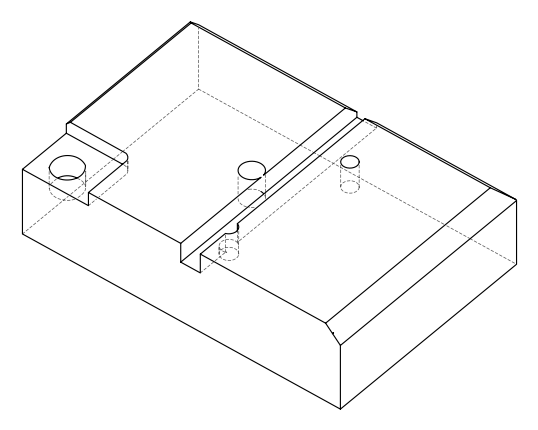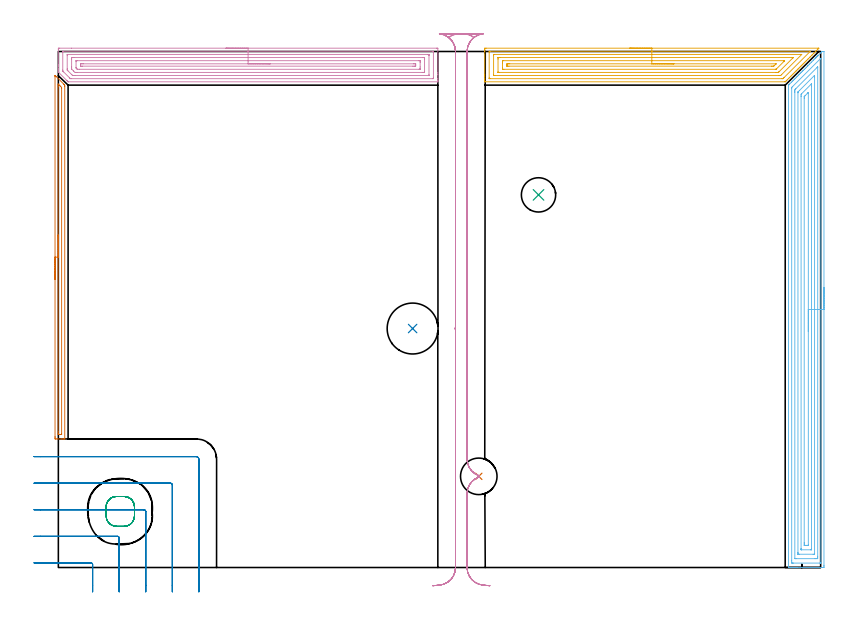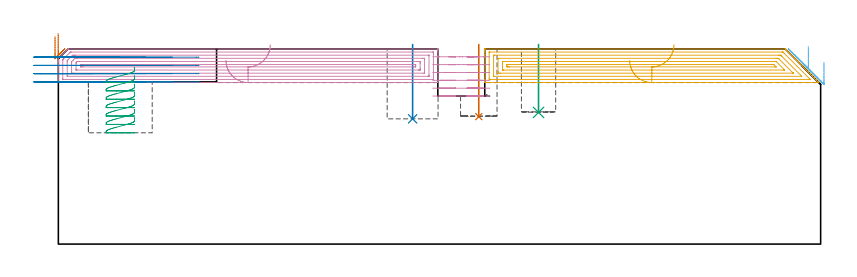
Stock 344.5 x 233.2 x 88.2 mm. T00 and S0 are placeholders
(PLAN: 10 operations, 4 tool changes, 41.7 min)
(1 INDEXABLE_INSERT_DRILL_BLIND_HOLE_FROM_SOLID | STEP1POCKET | NXT0302_004 | 0.13 min | 6492 mm3)
(2 INDEXABLE_INSERT_DRILL_BLIND_HOLE_FROM_SOLID_1 | STEP1POCKET_1 | UGT0302_002 | 0.14 min | 13117 mm3)
(3 INDEXABLE_INSERT_DRILL_BLIND_HOLE_FROM_SOLID_2 | STEP1POCKET_2 | NXT0302_002 | 0.12 min | 5372 mm3)
(4 AREA_MILL | FG_CHAMFER_SURFACE | UGT0205_001 | 8.44 min | 20651 mm3)
(5 AREA_MILL_1 | FG_CHAMFER_SURFACE_1 | UGT0205_001 | 7.13 min | 18360 mm3)
(6 AREA_MILL_2 | FG_CHAMFER_SURFACE_2 | UGT0205_001 | 11.15 min | 28614 mm3)
(7 AREA_MILL_3 | FG_CHAMFER_SURFACE_3 | UGT0205_001 | 2.77 min | 1580 mm3)
(8 MILL_CORNER_NOTCH_RECTANGULAR | CORNER_NOTCH_RECTANGULAR | UGT0201_008 | Follow Part, ap 4, ae 75% | 3.93 min | 61611 mm3)
(9 MILL_RECTANGULAR_POCKET | POCKET_RECTANGULAR_STRAIGHT | UGT0201_008 | Follow Part, ap 4, ae 75% | 1.39 min | 16349 mm3)
(10 MILL_RECTANGULAR_SLOT | SLOT_RECTANGULAR | UGT0201_008 | Follow Part, ap 4, ae 75% | 6.54 min | 100455 mm3)
(TOOL NXT0302_004 | Index. Insert Drill 16.5mm [880-D1650L20-05] | D16.5 PA176 FL83 Z2)
(TOOL UGT0302_002 | Indexable Insert Drill 23mm | D23 PA180 FL50 Z2)
(TOOL NXT0302_002 | Index. Insert Drill 15.5mm [880-D1550L20-05] | D15.5 PA176 FL78 Z2)
(TOOL UGT0205_001 | Chamfer Mill 20 x 3 x 45 deg. | D20 FL50 Z2)
(TOOL UGT0201_008 | End Mill 16 mm | D16 FL32 Z4)
(OP 1 INDEXABLE_INSERT_DRILL_BLIND_HOLE_FROM_SOLID)
G17 G21 G94 G90
T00 M6
G54
G17 G0 G90 X190. Y41.2 S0 M3
G43 Z98.2 H1
G94 G81 G98 Z57.6 F250. R90.2
G80
M5
M2
(OP 2 INDEXABLE_INSERT_DRILL_BLIND_HOLE_FROM_SOLID_1)
G17 G21 G94 G90
T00 M6
G54
G17 G0 G90 X160.1 Y108. S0 M3
G43 Z98.2 H0
G94 G81 G98 Z56.6 F250. R90.2
G80
M5
M2
(OP 3 INDEXABLE_INSERT_DRILL_BLIND_HOLE_FROM_SOLID_2)
G17 G21 G94 G90
T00 M6
G54
G17 G0 G90 X217. Y168.4 S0 M3
G43 Z98.2 H1
G94 G81 G98 Z59.5 F250. R90.2
G80
M5
M2
(OP 4 AREA_MILL)
G17 G21 G94 G90
T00 M6
G54
G17 G0 G90 X75.75 Y234.7 S1061 M3
G43 Z98.2 H0
Z83.
G94 G1 X75.788 Z82.128 F250.
X75.902 Z81.264
X76.091 Z80.412
X76.353 Z79.58
X76.687 Z78.774
X77.09 Z78.
X77.558 Z77.264
X78.09 Z76.572
X78.679 Z75.929
X79.322 Z75.34
X80.014 Z74.808
X80.75 Z74.34
X81.524 Z73.937
X82.33 Z73.603
X83.162 Z73.341
X84.013 Z73.152
X84.878 Z73.038
X85.75 Z73.
X170.905
X171.285 Y234.696 Z73.002
X171.49 Y234.691 Z73.006
X171.5 Y234.482 Z73.215
Y223.557 Z84.138
Y222.966 Z84.731
Y222.671 Z85.026
Y220.899 Z86.796
Y220.308 Z87.391
Y220.013 Z87.686
Y219.842 Z87.857
X171.493 Y219.522 Z88.169
X171.49 Y219.503 Z88.188
X171.351 Y219.5 Z88.2
X4.607
X4.405 Y219.504 Z88.189
X4.364 Y219.538 Z88.157
X4.245 Y219.654 Z88.043
X4.161 Y219.738 Z87.96
X4.054 Y219.845 Z87.853
X3.884 Y220.013 Z87.681
X3.715 Y220.184 Z87.514
X0.001 Y223.898 Z83.8
X0. Y224.737 Z82.962
Y225.328 Z82.367
Y226.51 Z81.187
Y227.1 Z80.594
Y234.187 Z73.51
X0.002 Y234.484 Z73.213
X0.01 Y234.692 Z73.005
X0.219 Y234.699 Z72.999
X0.595 Y234.7 Z73.
X5.917
X85.75
Y233.286 Z74.414
X169.137
X169.343 Y233.284 Z74.416
X169.445 Y233.281 Z74.419
X169.488 Y233.279 Z74.421
X169.491 Y233.247 Z74.453
X169.495 Y233.157 Z74.543
X169.499 Y232.926 Z74.774
Y221.411 Z86.289
X169.493 Y221.034 Z86.666
X169.49 Y220.932 Z86.768
X169.449 Y220.921 Z86.779
X169.107 Y220.914 Z86.786
X5.929
X5.492 Y220.92 Z86.78
X5.442 Y220.921 Z86.779
X5.354 Y221.003 Z86.697
X5.219 Y221.133 Z86.567
X5.053 Y221.297 Z86.403
X2.378 Y223.972 Z83.728
X2.146 Y224.21 Z83.49
X2.033 Y224.329 Z83.371
X2.01 Y224.358 Z83.342
X2.006 Y224.389 Z83.311
X2.003 Y224.442 Z83.258
X2. Y224.818 Z82.882
X2.001 Y232.789 Z74.911
X2.007 Y233.166 Z74.534
X2.01 Y233.268 Z74.432
X2.051 Y233.279 Z74.421
X2.393 Y233.286 Z74.414
X85.75
Y231.872 Z75.828
X166.995 Y231.871 Z75.829
X167.339 Y231.869 Z75.831
X167.453 Y231.867 Z75.833
X167.486 Y231.865 Z75.835
X167.491 Y231.796 Z75.904
X167.496 Y231.69 Z76.01
X167.499 Y231.529 Z76.171
X167.5 Y231.369 Z76.331
X167.499 Y222.671 Z85.029
X167.498 Y222.513 Z85.187
X167.49 Y222.352 Z85.348
X167.482 Y222.334 Z85.366
X167.467 Y222.333 Z85.367
X167.425 Y222.33 Z85.37
X167.339 Y222.329 Z85.371
X7.728
X7.18 Y222.33 Z85.37
X6.836 Y222.332 Z85.368
X6.497 Y222.335 Z85.365
X6.138 Y222.671 Z85.029
X5.945 Y222.857 Z84.843
X4.357 Y224.442 Z83.258
X4.161 Y224.638 Z83.062
X4.077 Y224.726 Z82.974
X4.037 Y224.77 Z82.93
X4.019 Y224.792 Z82.908
X4.01 Y224.848 Z82.852
X4.003 Y225.168 Z82.532
X4.001 Y225.328 Z82.372
Y231.529 Z76.171
X4.002 Y231.687 Z76.013
X4.01 Y231.849 Z75.851
X4.018 Y231.866 Z75.834
X4.033 Y231.867 Z75.833
X4.075 Y231.87 Z75.83
X4.161 Y231.871 Z75.829
X85.75 Y231.872 Z75.828
Y230.457 Z77.243
X164.851
X165.416 Y230.452 Z77.248
X165.48 Y230.451 Z77.249
X165.49 Y230.447 Z77.253
X165.494 Y230.427 Z77.273
X165.497 Y230.38 Z77.32
X165.499 Y230.191 Z77.509
X165.5 Y229.813 Z77.887
X165.499 Y224.027 Z83.673
X165.496 Y223.819 Z83.881
X165.492 Y223.768 Z83.932
X165.489 Y223.749 Z83.951
X165.467 Y223.748 Z83.952
X165.366 Y223.745 Z83.955
X164.664 Y223.743 Z83.957
X164.476
X8.62
X7.917 Y223.744 Z83.956
X7.728 Y223.746 Z83.954
X7.534 Y223.75 Z83.95
X6.836 Y224.413 Z83.287
X6.807 Y224.442 Z83.258
X6.01 Y225.263 Z82.437
X6.008 Y225.328 Z82.372
X6. Y226.159 Z81.541
Y226.214 Z81.486
Y229.758 Z77.942
X6.001 Y230.173 Z77.527
X6.004 Y230.381 Z77.319
X6.008 Y230.432 Z77.268
X6.011 Y230.451 Z77.249
X6.032 Y230.452 Z77.248
X6.134 Y230.455 Z77.245
X6.836 Y230.457 Z77.243
X7.024
X85.75
Y229.043 Z78.657
X162.88
X163.053 Y229.042 Z78.658
X163.398 Y229.038 Z78.662
X163.488 Y229.036 Z78.664
X163.492 Y229.013 Z78.687
X163.496 Y228.96 Z78.74
X163.498 Y228.872 Z78.828
X163.5 Y228.256 Z79.444
Y226.214 Z81.486
X163.499 Y225.599 Z82.101
X163.495 Y225.328 Z82.372
X163.49 Y225.176 Z82.524
X163.486 Y225.164 Z82.536
X163.432 Y225.161 Z82.539
X163.34 Y225.158 Z82.542
X163.225 Y225.157 Z82.543
X163.053
X9.511
X8.79 Y225.159 Z82.541
X8.62 Y225.162 Z82.538
X8.567 Y225.164 Z82.536
X8.503 Y225.209 Z82.491
X8.382 Y225.328 Z82.372
X8.148 Y225.569 Z82.131
X8.01 Y225.715 Z81.985
X8.006 Y225.79 Z81.91
X8.001 Y225.943 Z81.757
Y228.601 Z79.099
X8.005 Y228.872 Z78.828
X8.01 Y229.024 Z78.676
X8.014 Y229.036 Z78.664
X8.068 Y229.039 Z78.661
X8.16 Y229.042 Z78.658
X8.275 Y229.043 Z78.657
X8.447
X85.75
Y227.629 Z80.071
X160.565 Y227.628 Z80.072
X161.097 Y227.626 Z80.074
X161.463 Y227.622 Z80.078
X161.49 Y227.617 Z80.083
X161.496 Y227.59 Z80.11
X161.497 Y227.1 Z80.6
X161.494 Y226.705 Z80.995
X161.486 Y226.578 Z81.122
X161.363 Y226.576 Z81.124
X161.097 Y226.573 Z81.127
X160.737 Y226.571 Z81.129
X160.205
X10.935 Y226.572 Z81.128
X10.403 Y226.574 Z81.126
X10.037 Y226.578 Z81.122
X10.009 Y226.583 Z81.117
X10.004 Y226.61 Z81.09
X10.003 Y227.1 Z80.6
X10.006 Y227.495 Z80.205
X10.014 Y227.622 Z80.078
X10.137 Y227.624 Z80.076
X10.403 Y227.627 Z80.073
X10.763 Y227.629 Z80.071
X11.295
X85.75
X86.622 Z80.109
X87.486 Z80.223
X88.338 Z80.412
X89.17 Z80.674
X89.976 Z81.008
X90.75 Z81.411
X91.486 Z81.88
X92.178 Z82.411
X92.821 Z83.
X93.41 Z83.643
X93.941 Z84.335
X94.41 Z85.071
X94.813 Z85.845
X95.147 Z86.651
X95.409 Z87.483
X95.598 Z88.335
X95.712 Z89.2
X95.75 Z90.071
G0 Z98.2
M5
M2
(OP 5 AREA_MILL_1)
G17 G21 G94 G90
T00 M6
G54
G17 G0 G90 X258.2 Y234.7 S1061 M3
G43 Z98.2 H0
Z83.
G94 G1 X258.238 Z82.128 F250.
X258.352 Z81.264
X258.541 Z80.412
X258.803 Z79.58
X259.137 Z78.774
X259.54 Z78.
X260.008 Z77.264
X260.54 Z76.572
X261.129 Z75.929
X261.772 Z75.34
X262.464 Z74.808
X263.2 Z74.34
X263.974 Z73.937
X264.78 Z73.603
X265.612 Z73.341
X266.464 Z73.152
X267.328 Z73.038
X268.2 Z73.
X343.449
X343.698 Y234.699
X343.645 Y234.645 Z73.054
X343.427 Y234.427 Z73.273
X343.189 Y234.187 Z73.509
X342.559 Y233.558 Z74.141
X342.51 Y233.51 Z74.189
X342.303 Y233.301 Z74.395
X341.69 Y232.69 Z75.01
X341.619 Y232.618 Z75.081
X341.417 Y232.415 Z75.281
X340.821 Y231.821 Z75.879
X340.727 Y231.726 Z75.973
X340.531 Y231.529 Z76.167
X339.953 Y230.952 Z76.747
X339.835 Y230.834 Z76.864
X339.645 Y230.643 Z77.053
X339.084 Y230.084 Z77.616
X338.943 Y229.943 Z77.756
X338.759 Y229.758 Z77.939
X338.215 Y229.215 Z78.485
X337.874 Y228.872 Z78.824
X337.346 Y228.346 Z79.354
X336.988 Y227.986 Z79.71
X336.477 Y227.477 Z80.223
X336.102 Y227.1 Z80.596
X335.609 Y226.609 Z81.091
X335.216 Y226.214 Z81.482
X334.74 Y225.74 Z81.96
X334.33 Y225.328 Z82.368
X334.188 Y225.187 Z82.512
X333.885 Y224.885 Z82.815
X333.444 Y224.442 Z83.254
X333.296 Y224.295 Z83.404
X333.002 Y224.002 Z83.698
X332.558 Y223.557 Z84.14
X332.093 Y223.092 Z84.607
X331.672 Y222.671 Z85.026
X331.189 Y222.188 Z85.511
X330.786 Y221.785 Z85.912
X330.285 Y221.284 Z86.415
X329.9 Y220.899 Z86.798
X329.381 Y220.381 Z87.319
X329.015 Y220.013 Z87.684
X328.837 Y219.837 Z87.863
X328.706 Y219.706 Z87.994
X328.516 Y219.52 Z88.175
X328.495 Y219.504 Z88.189
X328.391 Y219.5 Z88.2
X192.849
X192.709 Y219.503 Z88.188
X192.7 Y219.523 Z88.167
Y219.844 Z87.855
Y220.305 Z87.394
Y220.899 Z86.796
Y222.082 Z85.615
Y222.671 Z85.023
Y233.301 Z74.396
Y233.596 Z74.101
X192.704 Y234.187 Z73.51
X192.708 Y234.691 Z73.006
X192.785 Y234.694 Z73.004
X193.295 Y234.7 Z73.
X268.2
Y233.286 Z74.414
X339.553
X339.736 Y233.281 Z74.419
X339.813 Y233.279 Z74.421
X339.802 Y233.262 Z74.438
X339.778 Y233.234 Z74.466
X339.695 Y233.145 Z74.555
X327.945 Y221.395 Z86.305
X327.695 Y221.148 Z86.552
X327.476 Y220.936 Z86.764
X327.459 Y220.921 Z86.779
X327.436 Y220.919 Z86.781
X327.382 Y220.916 Z86.784
X327.273 Y220.915 Z86.785
X327.054 Y220.914 Z86.786
X195.063
X194.858 Y220.916 Z86.784
X194.756 Y220.919 Z86.781
X194.713 Y220.921 Z86.779
X194.71 Y220.953 Z86.747
X194.705 Y221.044 Z86.656
X194.701 Y221.274 Z86.426
Y232.79 Z74.91
X194.707 Y233.167 Z74.533
X194.71 Y233.27 Z74.43
X194.752 Y233.279 Z74.421
X195.094 Y233.286 Z74.414
X268.2
Y231.872 Z75.828
X335.971 Y231.871 Z75.829
X326.912 Y222.811 Z84.889
X326.77 Y222.671 Z85.029
X326.462 Y222.373 Z85.327
X326.416 Y222.335 Z85.365
X326.334 Y222.332 Z85.368
X326.162 Y222.33 Z85.37
X325.615 Y222.328 Z85.372
X197.207 Y222.329 Z85.371
X196.862 Y222.33 Z85.37
X196.748 Y222.332 Z85.368
X196.715 Y222.335 Z85.365
X196.708 Y222.403 Z85.297
X196.702 Y222.51 Z85.19
X196.7 Y222.671 Z85.029
Y222.832 Z84.868
X196.701 Y231.689 Z76.011
X196.71 Y231.85 Z75.85
X196.719 Y231.865 Z75.835
X196.734 Y231.868 Z75.832
X196.776 Y231.871 Z75.829
X268.2 Y231.872 Z75.828
Y230.457 Z77.243
X331.7
X332.015 Y230.455 Z77.245
X332.065 Y230.453 Z77.247
X332.087 Y230.451 Z77.249
X332.083 Y230.443 Z77.257
X332.029 Y230.382 Z77.318
X331.964 Y230.314 Z77.386
X331.905 Y230.254 Z77.446
X325.683 Y224.032 Z83.668
X325.544 Y223.896 Z83.804
X325.43 Y223.788 Z83.912
X325.395 Y223.756 Z83.944
X325.357 Y223.75 Z83.95
X325.27 Y223.747 Z83.953
X325.082 Y223.744 Z83.956
X324.379 Y223.743 Z83.957
X324.191
X199.349
X198.785 Y223.748 Z83.952
X198.72 Y223.75 Z83.95
X198.71 Y223.753 Z83.947
X198.706 Y223.772 Z83.928
X198.703 Y223.819 Z83.881
X198.701 Y224.009 Z83.691
X198.7 Y229.758 Z77.942
X198.701 Y230.173 Z77.527
X198.705 Y230.381 Z77.319
X198.708 Y230.433 Z77.267
X198.712 Y230.451 Z77.249
X198.733 Y230.452 Z77.248
X198.835 Y230.455 Z77.245
X199.537 Y230.457 Z77.243
X199.725
X268.2
Y229.043 Z78.657
X327.773
X327.945 Y229.042 Z78.658
X328.118 Y229.039 Z78.661
X328.215 Y229.036 Z78.664
X328.131 Y228.938 Z78.762
X328.071 Y228.872 Z78.828
X328.009 Y228.808 Z78.892
X327.945 Y228.743 Z78.957
X324.454 Y225.253 Z82.447
X324.379 Y225.182 Z82.518
X324.351 Y225.164 Z82.536
X324.333 Y225.161 Z82.539
X324.289 Y225.159 Z82.541
X324.199 Y225.157 Z82.543
X324.019
X201.321
X201.148 Y225.158 Z82.542
X200.804 Y225.162 Z82.538
X200.713 Y225.164 Z82.536
X200.709 Y225.187 Z82.513
X200.704 Y225.24 Z82.46
X200.702 Y225.328 Z82.372
X200.7 Y225.945 Z81.755
Y227.986 Z79.714
X200.701 Y228.602 Z79.098
X200.705 Y228.872 Z78.828
X200.71 Y229.024 Z78.676
X200.715 Y229.036 Z78.664
X200.769 Y229.039 Z78.661
X200.861 Y229.042 Z78.658
X200.976 Y229.043 Z78.657
X201.148
X268.2
Y227.629 Z80.071
X324.089 Y227.628 Z80.072
X324.379 Y227.627 Z80.073
Y227.626 Z80.074
X323.669 Y226.919 Z80.781
X323.487 Y226.743 Z80.957
X323.302 Y226.578 Z81.122
X323.123 Y226.575 Z81.125
X322.595 Y226.572 Z81.128
X322.236 Y226.571 Z81.129
X203.636 Y226.572 Z81.128
X203.104 Y226.574 Z81.126
X202.738 Y226.578 Z81.122
X202.71 Y226.583 Z81.117
X202.704 Y226.611 Z81.089
X202.703 Y227.1 Z80.6
X202.706 Y227.495 Z80.205
X202.715 Y227.622 Z80.078
X202.838 Y227.624 Z80.076
X203.104 Y227.627 Z80.073
X203.464 Y227.629 Z80.071
X203.996
X268.2
X269.072 Z80.109
X269.936 Z80.223
X270.788 Z80.412
X271.62 Z80.674
X272.426 Z81.008
X273.2 Z81.411
X273.936 Z81.88
X274.628 Z82.411
X275.271 Z83.
X275.86 Z83.643
X276.392 Z84.335
X276.86 Z85.071
X277.263 Z85.845
X277.597 Z86.651
X277.859 Z87.483
X278.048 Z88.335
X278.162 Z89.2
X278.2 Z90.071
G0 Z98.2
M5
M2
(OP 6 AREA_MILL_2)
G17 G21 G94 G90
T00 M6
G54
G17 G0 G90 X346. Y126.6 S1061 M3
G43 Z98.2 H0
Z82.2
G94 G1 Y126.562 Z81.328 F250.
Y126.448 Z80.463
Y126.259 Z79.612
Y125.997 Z78.78
Y125.663 Z77.974
Y125.26 Z77.2
Y124.792 Z76.464
Y124.26 Z75.772
Y123.671 Z75.129
Y123.028 Z74.54
Y122.336 Z74.008
Y121.6 Z73.54
Y120.826 Z73.137
Y120.02 Z72.803
Y119.188 Z72.541
Y118.336 Z72.352
Y117.472 Z72.238
Y116.6 Z72.2
Y1.004
X345.999 Y0.603 Z72.201
X345.994 Y0.118 Z72.204
X345.992 Y0.009 Z72.206
X345.514 Y0. Z72.684
X333.736 Z84.459
X333.138 Z85.056
X332.565 Z85.632
X332.254 Z85.942
X331.681 Z86.515
X331.37 Z86.824
X330.748 Z87.451
X330.342 Z87.857
X330.015 Z88.175
X330.002 Y0.008 Z88.188
X330. Y0.157 Z88.2
Y217.874
X330.004 Y217.996 Z88.189
X330.014 Y218.01 Z88.18
X330.185 Y218.186 Z88.014
X330.32 Y218.32 Z87.879
X330.486 Y218.488 Z87.711
X331.212 Y219.213 Z86.987
X331.37 Y219.372 Z86.826
X331.827 Y219.827 Z86.373
X332.104 Y220.105 Z86.095
X332.254 Y220.256 Z85.942
X332.686 Y220.686 Z85.514
X332.997 Y220.997 Z85.202
X333.138 Y221.14 Z85.058
X333.546 Y221.546 Z84.654
X333.592 Y221.592 Z84.608
X333.889 Y221.889 Z84.31
X334.022 Y222.024 Z84.174
X334.406 Y222.406 Z83.794
X334.526 Y222.526 Z83.674
X334.781 Y222.782 Z83.417
X334.906 Y222.908 Z83.29
X335.266 Y223.266 Z82.934
X335.435 Y223.435 Z82.765
X335.673 Y223.674 Z82.525
X335.79 Y223.792 Z82.406
X336.126 Y224.126 Z82.074
X336.344 Y224.344 Z81.856
X336.565 Y224.566 Z81.633
X336.674 Y224.676 Z81.522
X337.116 Y225.116 Z81.083
X337.558 Y225.56 Z80.638
X338. Y226. Z80.199
X338.442 Y226.444 Z79.754
X338.648 Y226.648 Z79.551
X338.706 Y226.706 Z79.494
X339.326 Y227.328 Z78.87
X339.566 Y227.566 Z78.634
X340.21 Y228.212 Z77.986
X340.425 Y228.425 Z77.775
X341.094 Y229.096 Z77.103
X341.285 Y229.285 Z76.915
X341.325 Y229.325 Z76.875
X341.978 Y229.979 Z76.219
X342.035 Y230.036 Z76.164
X342.217 Y230.217 Z75.982
X342.272 Y230.274 Z75.924
X342.327 Y230.327 Z75.872
X342.514 Y230.515 Z75.685
X342.567 Y230.569 Z75.63
X342.619 Y230.619 Z75.58
X342.812 Y230.812 Z75.387
X342.862 Y230.863 Z75.335
X342.911 Y230.911 Z75.288
X343.109 Y231.11 Z75.09
X343.156 Y231.158 Z75.041
X343.203 Y231.203 Z74.996
X343.407 Y231.407 Z74.792
X343.451 Y231.452 Z74.746
X344.63 Y232.631 Z73.568
X344.725 Y232.725 Z73.475
X344.894 Y232.894 Z73.305
X345.072 Y233.073 Z73.126
X345.192 Y233.192 Z73.006
X345.203 Y233.2 Z72.995
X345.538 Z72.661
X345.991 Z72.205
X346. Y233.11 Z72.2
Y116.6
X344.586 Z73.614
X344.585 Y2.176 Z73.615
X344.584 Y2.07 Z73.616
X344.581 Y2.018 Z73.619
X344.58 Y2.013 Z73.62
X344.564 Y2.008 Z73.636
X344.514 Y2.005 Z73.686
X344.129 Y2. Z74.071
X332.254 Z85.946
X331.753 Y2.001 Z86.447
X331.53 Y2.007 Z86.67
X331.432 Y2.01 Z86.768
X331.416 Y2.341 Z86.784
X331.415 Y2.388 Z86.785
X331.414 Y3.236 Z86.786
X331.415 Y216.536 Z86.785
X331.421 Y216.955 Z86.779
X331.627 Y217.169 Z86.573
X331.879 Y217.428 Z86.321
X344.501 Y230.05 Z73.699
X344.555 Y230.1 Z73.645
X344.572 Y230.113 Z73.628
X344.579 Y230.116 Z73.621
X344.581 Y230.074 Z73.619
X344.585 Y229.965 Z73.615
X344.586 Y116.6 Z73.614
X343.172 Z75.028
X343.171 Y5.065 Z75.029
Y4.753
X343.166 Y4.172 Z75.034
X343.165 Y4.025 Z75.035
X343.024 Y4.008 Z75.176
X342.862 Y4.004 Z75.338
X342.148 Y4. Z76.052
X341.978 Z76.222
X333.309 Z84.891
X333.138 Y4.001 Z85.062
X332.968 Y4.005 Z85.232
X332.855 Y4.01 Z85.345
X332.834 Y4.017 Z85.366
X332.833 Y4.031 Z85.367
X332.83 Y4.068 Z85.37
X332.829 Y4.172 Z85.371
Y214.751
X332.83 Y215.062 Z85.37
X332.836 Y215.643 Z85.364
X332.848 Y215.937 Z85.352
X333.138 Y216.236 Z85.062
X333.286 Y216.386 Z84.914
X342.862 Y225.962 Z75.338
X343.056 Y226.154 Z75.144
X343.102 Y226.198 Z75.098
X343.161 Y226.25 Z75.039
X343.167 Y226.174 Z75.033
X343.17 Y226.12 Z75.03
X343.171 Y226.039 Z75.029
X343.172 Y116.6 Z75.028
X341.757 Z76.443
Y6.18
X341.754 Y6.084 Z76.446
X341.75 Y6.027 Z76.45
X341.746 Y6.01 Z76.454
X341.724 Y6.007 Z76.476
X341.514 Y6.003 Z76.686
X341.094 Y6. Z77.106
X334.863 Z83.337
X334.475 Y6.005 Z83.725
X334.282 Y6.01 Z83.918
X334.249 Y6.019 Z83.951
X334.246 Y6.051 Z83.954
X334.245 Y6.105 Z83.955
X334.243 Y6.626 Z83.957
Y6.849
Y214.528
X334.244 Y214.751 Z83.956
X334.247 Y214.834 Z83.953
X334.249 Y214.873 Z83.951
X334.267 Y214.907 Z83.933
X334.372 Y215.018 Z83.828
X334.506 Y215.155 Z83.694
X334.906 Y215.558 Z83.294
X341.61 Y222.261 Z76.59
X341.655 Y222.304 Z76.545
X341.706 Y222.352 Z76.494
X341.745 Y222.385 Z76.455
X341.75 Y222.335 Z76.45
X341.755 Y222.114 Z76.445
X341.757 Y221.889 Z76.443
Y221.407
Y116.6
X340.343 Z77.857
Y8.499
X340.342 Y8.365 Z77.858
X340.338 Y8.096 Z77.862
X340.336 Y8.024 Z77.864
X340.325 Y8.01 Z77.875
X340.288 Y8.006 Z77.912
X340.21 Y8.003 Z77.99
X339.953 Y8. Z78.247
X335.79 Y8.001 Z82.41
X335.701 Y8.003 Z82.499
X335.675 Y8.006 Z82.525
X335.666 Y8.008 Z82.534
X335.664 Y8.051 Z82.536
X335.66 Y8.23 Z82.54
X335.657 Y8.499 Z82.543
Y8.634
Y212.967
X335.658 Y213.1 Z82.542
X335.664 Y213.859 Z82.536
X335.726 Y213.924 Z82.474
X335.79 Y213.991 Z82.41
X340.21 Y218.411 Z77.99
X340.257 Y218.454 Z77.943
X340.336 Y218.526 Z77.864
X340.339 Y218.455 Z77.861
X340.342 Y218.32 Z77.858
X340.343 Y218.186 Z77.857
Y217.428
Y116.6
X338.929 Z79.271
Y10.172
X338.927 Y10.05 Z79.273
X338.925 Y10.02 Z79.275
X338.923 Y10.012 Z79.277
X338.914 Y10.009 Z79.286
X338.854 Y10.002 Z79.346
X338.442 Y10.001 Z79.758
X337.972 Y10. Z80.228
X337.558 Y10.001 Z80.642
X337.086 Y10.003 Z81.114
X337.078 Y10.01 Z81.122
X337.075 Y10.013 Z81.125
X337.072 Y10.418 Z81.128
X337.071 Y10.91 Z81.129
Y11.31
X337.072 Y212.074 Z81.128
X337.073 Y212.564 Z81.127
X337.076 Y212.766 Z81.124
X337.078 Y212.812 Z81.122
X337.11 Y212.85 Z81.09
X337.217 Y212.967 Z80.983
X337.387 Y213.139 Z80.813
X337.558 Y213.31 Z80.642
X338.442 Y214.194 Z79.758
X338.72 Y214.471 Z79.48
X338.864 Y214.612 Z79.336
X338.916 Y214.659 Z79.284
X338.922 Y214.662 Z79.278
X338.924 Y214.648 Z79.276
X338.927 Y214.603 Z79.273
X338.929 Y214.51 Z79.271
Y214.446
Y116.6
Y115.728 Z79.309
Y114.864 Z79.423
Y114.012 Z79.612
Y113.18 Z79.874
Y112.374 Z80.208
Y111.6 Z80.611
Y110.864 Z81.08
Y110.172 Z81.611
Y109.529 Z82.2
Y108.94 Z82.843
Y108.408 Z83.535
Y107.94 Z84.271
Y107.537 Z85.045
Y107.203 Z85.851
Y106.941 Z86.683
Y106.752 Z87.535
Y106.638 Z88.4
Y106.6 Z89.271
G0 Z98.2
M5
M2
(OP 7 AREA_MILL_3)
G17 G21 G94 G90
T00 M6
G54
G17 G0 G90 X-1.5 Y130.25 S1061 M3
G43 Z98.2 H0
Z93.8
G94 G1 Y130.288 Z92.928 F250.
Y130.402 Z92.063
Y130.591 Z91.212
Y130.853 Z90.38
Y131.187 Z89.574
Y131.59 Z88.8
Y132.058 Z88.064
Y132.59 Z87.372
Y133.179 Z86.729
Y133.822 Z86.139
Y134.514 Z85.608
Y135.25 Z85.14
Y136.024 Z84.737
Y136.83 Z84.403
Y137.662 Z84.141
Y138.514 Z83.952
Y139.378 Z83.838
Y140.25 Z83.8
Y221.808
X-1.498 Y222.107 Z83.802
X-1.494 Y222.392 Z83.806
X-1.493 Y222.393 Z83.807
X-1.061 Y221.963 Z84.236
X2.461 Y218.44 Z87.759
X2.656 Y218.244 Z87.956
X2.69 Y218.21 Z87.989
X2.894 Y217.995 Z88.192
X2.9 Y217.353 Z88.2
Y58.245
X2.894 Y58.11 Z88.193
X2.615 Y58.1 Z87.914
X2.152 Z87.451
X1.581 Z86.875
X-0.466 Z84.831
X-1.061 Y58.102 Z84.233
X-1.293 Y58.104 Z84.002
X-1.491 Y58.11 Z83.805
X-1.494 Y58.252 Z83.802
X-1.499 Y58.69 Z83.801
X-1.5 Y59.134 Z83.8
Y140.25
X-0.086 Z85.214
Y217.257
X-0.085 Y218.147 Z85.215
X-0.084 Y218.244 Z85.216
X-0.079 Y218.498 Z85.221
X0.002 Y218.436 Z85.302
X0.202 Y218.244 Z85.502
X0.7 Y217.748 Z86.
X1.091 Y217.353 Z86.391
X1.479 Y216.95 Z86.779
X1.484 Y216.559 Z86.784
X1.485 Y216.462 Z86.785
Y60.274
X1.484 Y60.175 Z86.784
X1.481 Y60.126 Z86.781
X1.48 Y60.11 Z86.78
X1.436 Y60.108 Z86.736
X1.067 Y60.101 Z86.367
X0.7 Z86.
X0.185 Y60.103 Z85.485
X0.003 Y60.11 Z85.303
X-0.079 Y60.123 Z85.221
X-0.084 Y60.375 Z85.216
X-0.085 Y60.473 Z85.215
X-0.086 Y61.268 Z85.214
Y140.25
Y141.122 Z85.252
Y141.986 Z85.366
Y142.838 Z85.555
Y143.67 Z85.817
Y144.476 Z86.151
Y145.25 Z86.554
Y145.986 Z87.023
Y146.678 Z87.554
Y147.321 Z88.143
Y147.91 Z88.786
Y148.442 Z89.478
Y148.91 Z90.214
Y149.313 Z90.988
Y149.647 Z91.794
Y149.909 Z92.626
Y150.098 Z93.478
Y150.212 Z94.343
Y150.25 Z95.214
G0 Z98.2
M5
M2
(OP 8 MILL_CORNER_NOTCH_RECTANGULAR)
G17 G21 G94 G90
T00 M6
G54
G17 G0 G90 X15.5 Y-11. S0 M3
G43 Z98.2 H0
Z84.475
G94 G1 Y-8. F250.
Y1.305 F500.
G3 X14.705 Y2.1 R0.8
G1 X-8.
X-11. F250.
G0 Z98.2
X27.5 Y-11.
Z84.475
G1 Y-8.
Y13.304 F500.
G3 X26.704 Y14.1 R0.8
G1 X-8.
X-11. F250.
G0 Z98.2
X39.5 Y-11.
Z84.475
G1 Y-8.
Y25.304 F500.
G3 X38.704 Y26.1 R0.8
G1 X-8.
X-11. F250.
G0 Z98.2
X51.5 Y-11.
Z84.475
G1 Y-8.
Y37.304 F500.
G3 X50.704 Y38.1 R0.8
G1 X-8.
X-11. F250.
G0 Z98.2
X63.5 Y-11.
Z84.475
G1 Y-8.
Y48.9 F500.
G3 X62.3 Y50.1 R1.2
G1 X-8.
X-11. F250.
G0 Z98.2
X15.5 Y-11.
Z80.75
G1 Y-8.
Y1.305 F500.
G3 X14.705 Y2.1 R0.8
G1 X-8.
X-11. F250.
G0 Z98.2
X27.5 Y-11.
Z80.75
G1 Y-8.
Y13.304 F500.
G3 X26.704 Y14.1 R0.8
G1 X-8.
X-11. F250.
G0 Z98.2
X39.5 Y-11.
Z80.75
G1 Y-8.
Y25.304 F500.
G3 X38.704 Y26.1 R0.8
G1 X-8.
X-11. F250.
G0 Z98.2
X51.5 Y-11.
Z80.75
G1 Y-8.
Y37.304 F500.
G3 X50.704 Y38.1 R0.8
G1 X-8.
X-11. F250.
G0 Z98.2
X63.5 Y-11.
Z80.75
G1 Y-8.
Y48.9 F500.
G3 X62.3 Y50.1 R1.2
G1 X-8.
X-11. F250.
G0 Z98.2
X15.5 Y-11.
Z77.025
G1 Y-8.
Y1.305 F500.
G3 X14.705 Y2.1 R0.8
G1 X-8.
X-11. F250.
G0 Z98.2
X27.5 Y-11.
Z77.025
G1 Y-8.
Y13.304 F500.
G3 X26.704 Y14.1 R0.8
G1 X-8.
X-11. F250.
G0 Z98.2
X39.5 Y-11.
Z77.025
G1 Y-8.
Y25.304 F500.
G3 X38.704 Y26.1 R0.8
G1 X-8.
X-11. F250.
G0 Z98.2
X51.5 Y-11.
Z77.025
G1 Y-8.
Y37.304 F500.
G3 X50.704 Y38.1 R0.8
G1 X-8.
X-11. F250.
G0 Z98.2
X63.5 Y-11.
Z77.025
G1 Y-8.
Y48.9 F500.
G3 X62.3 Y50.1 R1.2
G1 X-8.
X-11. F250.
G0 Z98.2
X15.5 Y-11.
Z73.3
G1 Y-8.
Y1.305 F500.
G3 X14.705 Y2.1 R0.8
G1 X-8.
X-11. F250.
G0 Z98.2
X27.5 Y-11.
Z73.3
G1 Y-8.
Y13.304 F500.
G3 X26.704 Y14.1 R0.8
G1 X-8.
X-11. F250.
G0 Z98.2
X39.5 Y-11.
Z73.3
G1 Y-8.
Y25.304 F500.
G3 X38.704 Y26.1 R0.8
G1 X-8.
X-11. F250.
G0 Z98.2
X51.5 Y-11.
Z73.3
G1 Y-8.
Y37.304 F500.
G3 X50.704 Y38.1 R0.8
G1 X-8.
X-11. F250.
G0 Z98.2
X63.5 Y-11.
Z73.3
G1 Y-8.
Y48.9 F500.
G3 X62.3 Y50.1 R1.2
G1 X-8.
X-11. F250.
G0 Z98.2
M5
M2
(OP 9 MILL_RECTANGULAR_POCKET)
G17 G21 G94 G90
T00 M6
G54
G17 G0 G90 X34.287 Y22.291 S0 M3
G43 Z98.2 H0
Z79.83
G94 G1 X34.338 Y22.507 Z79.77 F250.
X34.4 Y23.083 Z79.615
Y27.617 Z78.4
X34.338 Y28.193 Z78.245
X34.205 Y28.757 Z78.09
X34.004 Y29.3 Z77.935
X33.738 Y29.815 Z77.779
X33.411 Y30.293 Z77.624
X33.027 Y30.727 Z77.469
X32.593 Y31.111 Z77.314
X32.115 Y31.438 Z77.158
X31.6 Y31.704 Z77.003
X31.057 Y31.905 Z76.848
X30.493 Y32.038 Z76.693
X29.917 Y32.1 Z76.537
X26.083 Z75.51
X25.507 Y32.038 Z75.355
X24.943 Y31.905 Z75.2
X24.4 Y31.704 Z75.045
X23.885 Y31.438 Z74.889
X23.407 Y31.111 Z74.734
X22.973 Y30.727 Z74.579
X22.589 Y30.293 Z74.424
X22.262 Y29.815 Z74.268
X21.996 Y29.3 Z74.113
X21.795 Y28.757 Z73.958
X21.662 Y28.193 Z73.803
X21.6 Y27.617 Z73.647
Y25.35 Z73.04
Y23.3 F500.
G3 X26.3 Y18.6 R4.7
G1 X29.7
G3 X34.4 Y23.3 R4.7
G1 Y27.4
G3 X29.7 Y32.1 R4.7
G1 X26.3
G3 X21.6 Y27.4 R4.7
G1 Y25.35
Y24.35
G0 X34.287 Y22.291 Z76.04
G1 X34.338 Y22.507 Z75.98 F250.
X34.4 Y23.083 Z75.825
Y27.617 Z74.61
X34.338 Y28.193 Z74.455
X34.205 Y28.757 Z74.3
X34.004 Y29.3 Z74.145
X33.738 Y29.815 Z73.989
X33.411 Y30.293 Z73.834
X33.027 Y30.727 Z73.679
X32.593 Y31.111 Z73.524
X32.115 Y31.438 Z73.368
X31.6 Y31.704 Z73.213
X31.057 Y31.905 Z73.058
X30.493 Y32.038 Z72.903
X29.917 Y32.1 Z72.747
X26.083 Z71.72
X25.507 Y32.038 Z71.565
X24.943 Y31.905 Z71.41
X24.4 Y31.704 Z71.255
X23.885 Y31.438 Z71.099
X23.407 Y31.111 Z70.944
X22.973 Y30.727 Z70.789
X22.589 Y30.293 Z70.634
X22.262 Y29.815 Z70.478
X21.996 Y29.3 Z70.323
X21.795 Y28.757 Z70.168
X21.662 Y28.193 Z70.013
X21.6 Y27.617 Z69.857
Y25.35 Z69.25
Y23.3 F500.
G3 X26.3 Y18.6 R4.7
G1 X29.7
G3 X34.4 Y23.3 R4.7
G1 Y27.4
G3 X29.7 Y32.1 R4.7
G1 X26.3
G3 X21.6 Y27.4 R4.7
G1 Y25.35
Y24.35
G0 X34.287 Y22.291 Z72.25
G1 X34.338 Y22.507 Z72.19 F250.
X34.4 Y23.083 Z72.035
Y27.617 Z70.82
X34.338 Y28.193 Z70.665
X34.205 Y28.757 Z70.51
X34.004 Y29.3 Z70.355
X33.738 Y29.815 Z70.199
X33.411 Y30.293 Z70.044
X33.027 Y30.727 Z69.889
X32.593 Y31.111 Z69.734
X32.115 Y31.438 Z69.578
X31.6 Y31.704 Z69.423
X31.057 Y31.905 Z69.268
X30.493 Y32.038 Z69.113
X29.917 Y32.1 Z68.957
X26.083 Z67.93
X25.507 Y32.038 Z67.775
X24.943 Y31.905 Z67.62
X24.4 Y31.704 Z67.465
X23.885 Y31.438 Z67.309
X23.407 Y31.111 Z67.154
X22.973 Y30.727 Z66.999
X22.589 Y30.293 Z66.844
X22.262 Y29.815 Z66.688
X21.996 Y29.3 Z66.533
X21.795 Y28.757 Z66.378
X21.662 Y28.193 Z66.223
X21.6 Y27.617 Z66.067
Y25.35 Z65.46
Y23.3 F500.
G3 X26.3 Y18.6 R4.7
G1 X29.7
G3 X34.4 Y23.3 R4.7
G1 Y27.4
G3 X29.7 Y32.1 R4.7
G1 X26.3
G3 X21.6 Y27.4 R4.7
G1 Y25.35
Y24.35
G0 X34.287 Y22.291 Z68.46
G1 X34.338 Y22.507 Z68.4 F250.
X34.4 Y23.083 Z68.245
Y27.617 Z67.03
X34.338 Y28.193 Z66.875
X34.205 Y28.757 Z66.72
X34.004 Y29.3 Z66.565
X33.738 Y29.815 Z66.409
X33.411 Y30.293 Z66.254
X33.027 Y30.727 Z66.099
X32.593 Y31.111 Z65.944
X32.115 Y31.438 Z65.788
X31.6 Y31.704 Z65.633
X31.057 Y31.905 Z65.478
X30.493 Y32.038 Z65.323
X29.917 Y32.1 Z65.167
X26.083 Z64.14
X25.507 Y32.038 Z63.985
X24.943 Y31.905 Z63.83
X24.4 Y31.704 Z63.675
X23.885 Y31.438 Z63.519
X23.407 Y31.111 Z63.364
X22.973 Y30.727 Z63.209
X22.589 Y30.293 Z63.054
X22.262 Y29.815 Z62.898
X21.996 Y29.3 Z62.743
X21.795 Y28.757 Z62.588
X21.662 Y28.193 Z62.433
X21.6 Y27.617 Z62.277
Y25.35 Z61.67
Y23.3 F500.
G3 X26.3 Y18.6 R4.7
G1 X29.7
G3 X34.4 Y23.3 R4.7
G1 Y27.4
G3 X29.7 Y32.1 R4.7
G1 X26.3
G3 X21.6 Y27.4 R4.7
G1 Y25.35
Y24.35
G0 X34.287 Y22.291 Z64.67
G1 X34.338 Y22.507 Z64.61 F250.
X34.4 Y23.083 Z64.455
Y27.617 Z63.24
X34.338 Y28.193 Z63.085
X34.205 Y28.757 Z62.93
X34.004 Y29.3 Z62.775
X33.738 Y29.815 Z62.619
X33.411 Y30.293 Z62.464
X33.027 Y30.727 Z62.309
X32.593 Y31.111 Z62.154
X32.115 Y31.438 Z61.998
X31.6 Y31.704 Z61.843
X31.057 Y31.905 Z61.688
X30.493 Y32.038 Z61.533
X29.917 Y32.1 Z61.377
X26.083 Z60.35
X25.507 Y32.038 Z60.195
X24.943 Y31.905 Z60.04
X24.4 Y31.704 Z59.885
X23.885 Y31.438 Z59.729
X23.407 Y31.111 Z59.574
X22.973 Y30.727 Z59.419
X22.589 Y30.293 Z59.264
X22.262 Y29.815 Z59.108
X21.996 Y29.3 Z58.953
X21.795 Y28.757 Z58.798
X21.662 Y28.193 Z58.643
X21.6 Y27.617 Z58.487
Y25.35 Z57.88
Y23.3 F500.
G3 X26.3 Y18.6 R4.7
G1 X29.7
G3 X34.4 Y23.3 R4.7
G1 Y27.4
G3 X29.7 Y32.1 R4.7
G1 X26.3
G3 X21.6 Y27.4 R4.7
G1 Y25.35
Y24.35
G0 X34.287 Y22.291 Z60.88
G1 X34.338 Y22.507 Z60.82 F250.
X34.4 Y23.083 Z60.665
Y27.617 Z59.45
X34.338 Y28.193 Z59.295
X34.205 Y28.757 Z59.14
X34.004 Y29.3 Z58.985
X33.738 Y29.815 Z58.829
X33.411 Y30.293 Z58.674
X33.027 Y30.727 Z58.519
X32.593 Y31.111 Z58.364
X32.115 Y31.438 Z58.208
X31.6 Y31.704 Z58.053
X31.057 Y31.905 Z57.898
X30.493 Y32.038 Z57.743
X29.917 Y32.1 Z57.588
X26.083 Z56.56
X25.507 Y32.038 Z56.405
X24.943 Y31.905 Z56.25
X24.4 Y31.704 Z56.095
X23.885 Y31.438 Z55.939
X23.407 Y31.111 Z55.784
X22.973 Y30.727 Z55.629
X22.589 Y30.293 Z55.474
X22.262 Y29.815 Z55.318
X21.996 Y29.3 Z55.163
X21.795 Y28.757 Z55.008
X21.662 Y28.193 Z54.853
X21.6 Y27.617 Z54.697
Y25.35 Z54.09
Y23.3 F500.
G3 X26.3 Y18.6 R4.7
G1 X29.7
G3 X34.4 Y23.3 R4.7
G1 Y27.4
G3 X29.7 Y32.1 R4.7
G1 X26.3
G3 X21.6 Y27.4 R4.7
G1 Y25.35
Y24.35
G0 X34.287 Y22.291 Z57.09
G1 X34.338 Y22.507 Z57.03 F250.
X34.4 Y23.083 Z56.875
Y27.617 Z55.66
X34.338 Y28.193 Z55.505
X34.205 Y28.757 Z55.35
X34.004 Y29.3 Z55.195
X33.738 Y29.815 Z55.039
X33.411 Y30.293 Z54.884
X33.027 Y30.727 Z54.729
X32.593 Y31.111 Z54.574
X32.115 Y31.438 Z54.418
X31.6 Y31.704 Z54.263
X31.057 Y31.905 Z54.108
X30.493 Y32.038 Z53.953
X29.917 Y32.1 Z53.798
X26.083 Z52.77
X25.507 Y32.038 Z52.615
X24.943 Y31.905 Z52.46
X24.4 Y31.704 Z52.305
X23.885 Y31.438 Z52.149
X23.407 Y31.111 Z51.994
X22.973 Y30.727 Z51.839
X22.589 Y30.293 Z51.684
X22.262 Y29.815 Z51.528
X21.996 Y29.3 Z51.373
X21.795 Y28.757 Z51.218
X21.662 Y28.193 Z51.063
X21.6 Y27.617 Z50.907
Y25.35 Z50.3
Y23.3 F500.
G3 X26.3 Y18.6 R4.7
G1 X29.7
G3 X34.4 Y23.3 R4.7
G1 Y27.4
G3 X29.7 Y32.1 R4.7
G1 X26.3
G3 X21.6 Y27.4 R4.7
G1 Y25.35
Y24.35
G0 Z98.2
M5
M2
(OP 10 MILL_RECTANGULAR_SLOT)
G17 G21 G94 G90
T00 M6
G54
G17 G0 G90 X194.997 Y-8.23 S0 M3
G43 Z98.2 H0
Z84.65
G94 G1 X192.008 Y-7.97 F250.
G2 X184.7 Y0. R8. F500.
G1 Y33.351
G2 X190.025 Y40.891 R8.
G1 X190.024 Y40.901
G2 X190.024 Y41.499 R-0.3
G1 X190.025 Y41.509
G2 X184.7 Y49.049 R8.
G1 Y233.2
G2 X187.7 Y239.445 R8.
G3 X182.7 Y241.2 R8.
G1 X181.5
G3 X176.5 Y239.445 R8.
G2 X179.5 Y233.2 R8.
G1 Y109.513
G2 X179.356 Y108. R8.
X179.5 Y106.487 R8.
G1 Y0.
G2 X172.192 Y-7.97 R8.
G1 X169.203 Y-8.23 F250.
G0 X194.997 Z81.1
G1 X192.008 Y-7.97
G2 X184.7 Y0. R8. F500.
G1 Y33.351
G2 X190.025 Y40.891 R8.
G1 X190.024 Y40.901
G2 X190.024 Y41.499 R-0.3
G1 X190.025 Y41.509
G2 X184.7 Y49.049 R8.
G1 Y233.2
G2 X187.956 Y239.642 R8.
G3 X183.213 Y241.2 R8.
G1 X180.972
G3 X176.236 Y239.648 R8.
G2 X179.5 Y233.2 R8.
G1 Y109.513
G2 X179.356 Y108. R8.
X179.5 Y106.487 R8.
G1 Y0.
G2 X172.192 Y-7.97 R8.
G1 X169.203 Y-8.23 F250.
G0 X194.997 Z77.55
G1 X192.008 Y-7.97
G2 X184.7 Y0. R8. F500.
G1 Y33.351
G2 X190.025 Y40.891 R8.
G1 X190.024 Y40.901
G2 X190.024 Y41.499 R-0.3
G1 X190.025 Y41.509
G2 X184.7 Y49.049 R8.
G1 Y233.2
G2 X189.72 Y240.624 R8.
G1 X189.731 Y240.652
G3 X186.822 Y241.2 R8.
G1 X177.37
G3 X174.465 Y240.654 R8.
G1 X174.476 Y240.626
G2 X179.5 Y233.2 R8.
G1 Y109.513
G2 X179.356 Y108. R8.
X179.5 Y106.487 R8.
G1 Y0.
G2 X172.192 Y-7.97 R8.
G1 X169.203 Y-8.23 F250.
G0 X194.997 Z74.
G1 X192.008 Y-7.97
G2 X184.7 Y0. R8. F500.
G1 Y33.351
G2 X190.025 Y40.891 R8.
G1 X190.024 Y40.901
G2 X190.024 Y41.499 R-0.3
G1 X190.025 Y41.509
G2 X184.7 Y49.049 R8.
G1 Y233.2
G2 X191.574 Y241.12 R8.
G1 X191.577 Y241.15
G3 X190.686 Y241.2 R8.
G1 X173.533
G3 X172.631 Y241.149 R8.
G1 X172.634 Y241.119
G2 X179.5 Y233.2 R8.
G1 Y109.513
G2 X179.356 Y108. R8.
X179.5 Y106.487 R8.
G1 Y0.
G2 X172.192 Y-7.97 R8.
G1 X169.203 Y-8.23 F250.
G0 X194.997 Z70.45
G1 X192.008 Y-7.97
G2 X184.7 Y0. R8. F500.
G1 Y33.351
G2 X190.025 Y40.891 R8.
G1 X190.024 Y40.901
G2 X190.024 Y41.499 R-0.3
G1 X190.025 Y41.509
G2 X184.7 Y49.049 R8.
G1 Y233.2
G2 X192.008 Y241.17 R8.
G1 Y241.2
X172.192
Y241.17
G2 X179.5 Y233.2 R8.
G1 Y109.513
G2 X179.356 Y108. R8.
X179.5 Y106.487 R8.
G1 Y0.
G2 X172.192 Y-7.97 R8.
G1 X169.203 Y-8.23 F250.
G0 X194.997 Z66.9
G1 X192.008 Y-7.97
G2 X184.7 Y0. R8. F500.
G1 Y33.351
G2 X190.025 Y40.891 R8.
G1 X190.024 Y40.901
G2 X190.024 Y41.499 R-0.3
G1 X190.025 Y41.509
G2 X184.7 Y49.049 R8.
G1 Y233.2
G2 X192.008 Y241.17 R8.
G1 Y241.2
X172.192
Y241.17
G2 X179.5 Y233.2 R8.
G1 Y109.513
G2 X179.356 Y108. R8.
X179.5 Y106.487 R8.
G1 Y0.
G2 X172.192 Y-7.97 R8.
G1 X169.203 Y-8.23 F250.
G0 Z98.2
M5
M2
